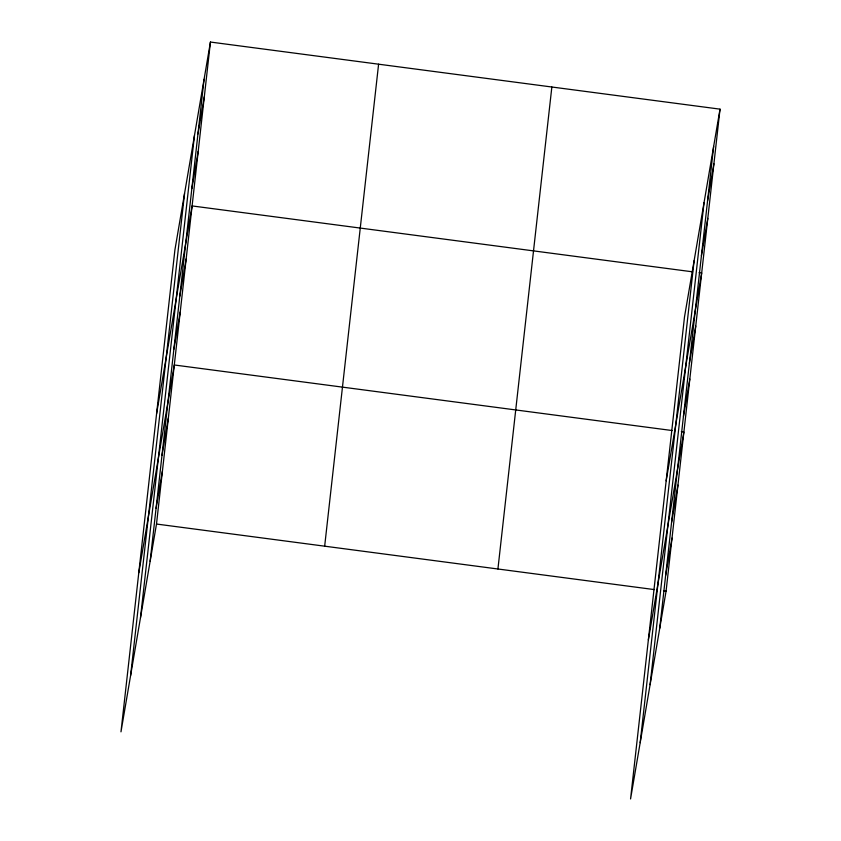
<?xml version="1.0" encoding="UTF-8"?>
<svg xmlns="http://www.w3.org/2000/svg" width="841" height="841" viewBox="0 0 841 841"><rect width="100%" height="100%" fill="white"/><g stroke="black" fill="none" stroke-linecap="round" stroke-linejoin="round"><path stroke-width="1.26" d="M130.597 675.575L184.536 193.577M140.51 617.588L194.45 135.601M150.129 561.315L204.069 79.317M210.439 42.05L174.917 249.861L120.978 731.849L156.5 524.038L210.439 42.05L720.022 109.151L666.083 591.139L630.561 798.95L684.5 316.962L720.022 109.151M324.668 546.187L378.597 64.189M497.925 569L551.854 87.012M640.18 742.677L694.119 260.678M650.093 684.69L704.033 202.702M659.712 628.406L713.652 146.418M197.95 133.95L204.321 96.673M191.843 188.573L198.213 151.296M156.573 413.74L192.095 205.929L692.627 271.832M179.795 296.221L186.166 258.944M173.866 349.236L180.237 311.969M138.776 572.795L174.297 364.983L672.243 430.55M161.998 455.275L168.368 417.998M156.069 508.29L162.439 471.023M707.533 201.052L713.904 163.774M701.426 255.675L707.796 218.397M666.156 480.842L701.678 273.031L699.092 272.684M689.378 363.312L695.749 326.045M683.449 416.337L689.82 379.06M648.358 639.896L683.88 432.085L681.294 431.738M671.581 522.377L677.951 485.099M665.652 575.391L672.022 538.124M156.5 524.038L654.445 589.604M663.496 590.803L666.083 591.139"/></g></svg>
